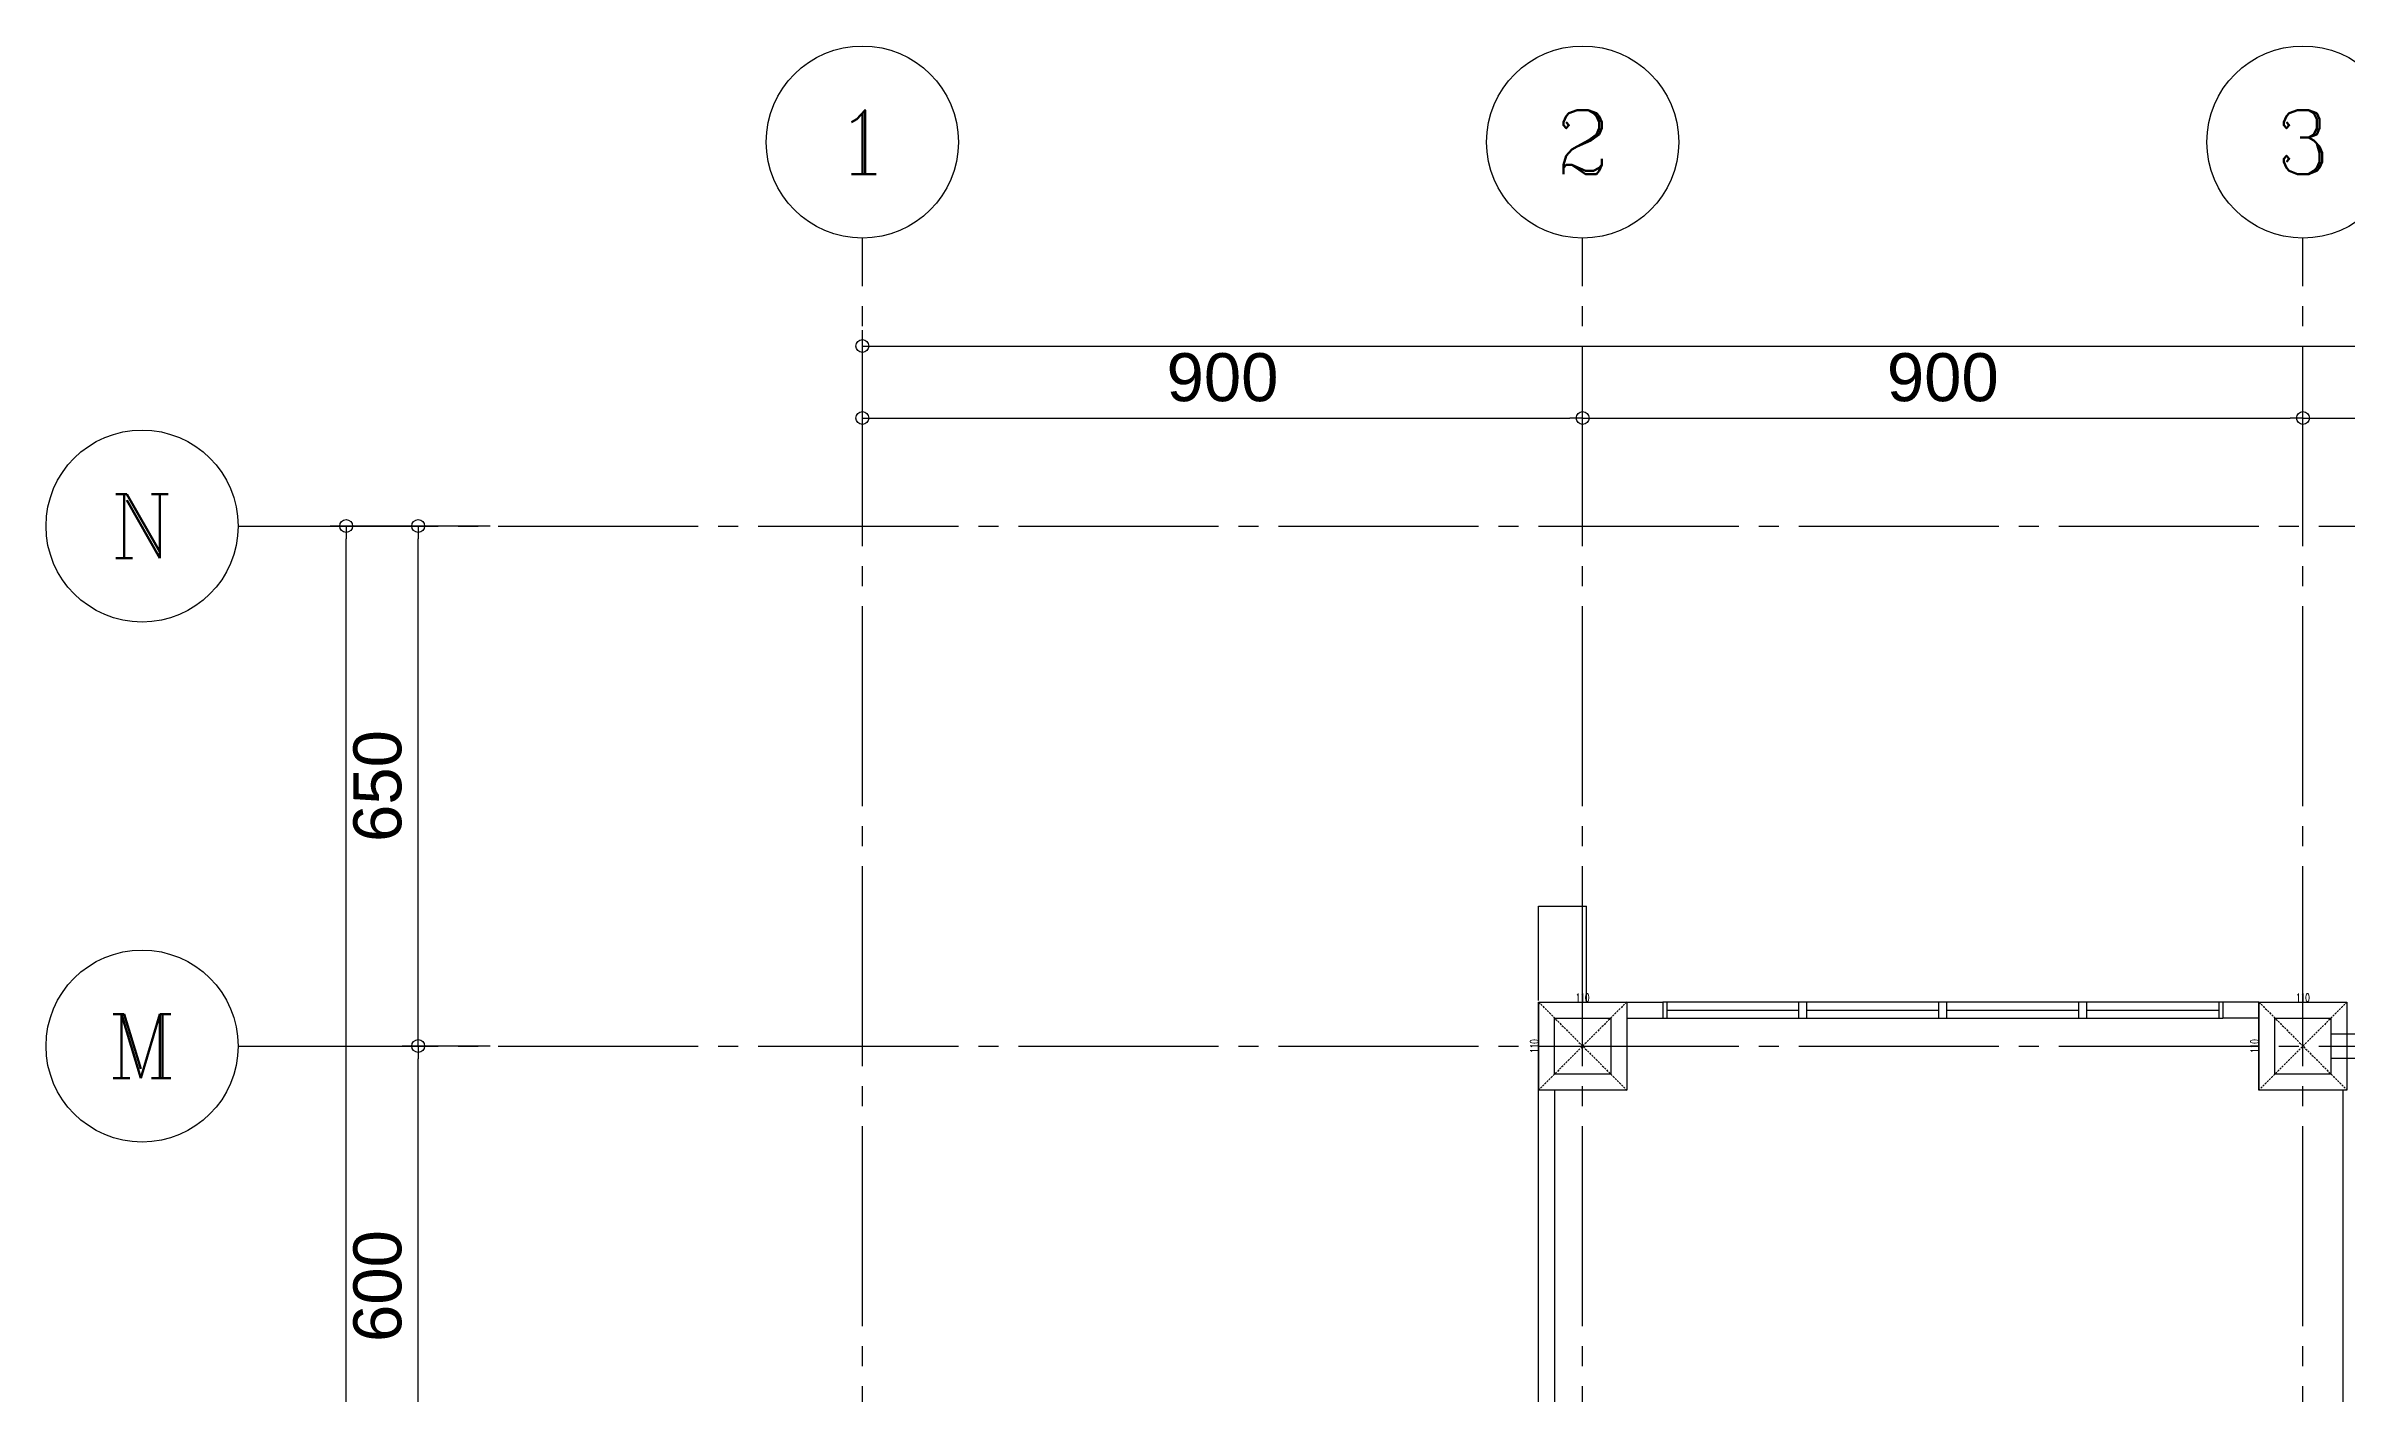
# Model space of a CAD drawing. Extents: x -18489 to 195597, y -1599 to 112111.
# Drawn here: x -960 to 1915, y 18315 to 20000 of the extents above; entities that cross this region are included whole.
import ezdxf
from ezdxf.enums import TextEntityAlignment as Align

# ---------------------------------------------------------------- set-up
doc = ezdxf.new("R2010")
doc.units = 0
doc.header["$LTSCALE"] = 100
doc.linetypes.add('X-N-FAB-L10$0$COL-CEN-LIN', pattern=[3.25, 2.5, -0.25, 0.25, -0.25])
doc.linetypes.add('X-N-FAB-L10$0$HIDDEN', pattern=[0.375, 0.25, -0.125])
for name, color, linetype in [('X-N-FAB-L10$0$0-MC', 8, 'Continuous'), ('X-N-FAB-L10$0$0-NC', 8, 'Continuous'), ('X-N-FAB-L10$0$08', 8, 'Continuous'), ('X-N-FAB-L10$0$A-BLOCK', 8, 'Continuous'), ('X-N-FAB-L10$0$BEAM', 8, 'Continuous'), ('X-N-FAB-L10$0$BLOCK', 8, 'Continuous'), ('X-N-FAB-L10$0$CCL', 8, 'X-N-FAB-L10$0$COL-CEN-LIN'), ('X-N-FAB-L10$0$COL', 8, 'Continuous'), ('X-N-FAB-L10$0$COL-S', 8, 'Continuous'), ('X-N-FAB-L10$0$DIM', 8, 'Continuous'), ('X-N-FAB-L10$0$DOOR', 8, 'Continuous'), ('X-N-FAB-L10$0$WALL-P', 8, 'Continuous'), ('X-N-FAB-L10$0$WALL-RC', 8, 'Continuous')]:
    doc.layers.add(name, color=color, linetype=linetype)
doc.styles.add('X-N-FAB-L10$0$COL-NUM', font='romanc')
doc.styles.add('X-N-FAB-L10$0$DIM', font='simplex.shx', dxfattribs={"width": 0.67, "bigfont": 'chineset.shx'})
doc.styles.add('X-N-FAB-L10$0$DimStyUse', font='romans.shx', dxfattribs={"width": 0.7})
doc.styles.add('X-N-FAB-L10$0$Gen-Text', font='arial.ttf', dxfattribs={"height": 2.5})
doc.dimstyles.new('X-N-FAB-L10$0$cirl', dxfattribs={"dimtxt": 200, "dimasz": 50, "dimexe": 50, "dimexo": 0, "dimgap": 20, "dimtad": 1, "dimdsep": 46, "dimtxsty": 'X-N-FAB-L10$0$DimStyUse', "dimblk": 'X-N-FAB-L10$0$_Origin', "dimcen": 10, "dimdle": 50, "dimclrt": 2, "dimazin": 0, "dimtfac": 1, "dimtix": 1, "dimtmove": 2, "dimatfit": 3, "dimfxl": 10, "dimtolj": 1, "dimarcsym": 0})
doc.dimstyles.new('X-N-FAB-L10$0$JJP_005_defpoint', dxfattribs={"dimtxt": 20, "dimasz": 0.5, "dimexe": 0.5, "dimexo": 0.5, "dimgap": 0.5, "dimtad": 1, "dimdsep": 46, "dimtxsty": 'X-N-FAB-L10$0$DIM', "dimblk": 'X-N-FAB-L10$0$_None', "dimcen": 10, "dimclrd": 256, "dimclre": 256, "dimclrt": 256, "dimadec": 0, "dimazin": 0, "dimtfac": 1, "dimtix": 1, "dimtmove": 2, "dimatfit": 3, "dimldrblk": 'X-N-FAB-L10$0$_None', "dimfxl": 0.5, "dimtolj": 1, "dimtzin": 0, "dimarcsym": 0})

# ---------------------------------------------------------------- blocks, each defined once
blk = doc.blocks.new('X-N-FAB-L10$0$cn-y')
at = {"layer": 'X-N-FAB-L10$0$0-MC'}
blk.add_circle((-50, 0), 50, dxfattribs=at)
at = {"layer": 'X-N-FAB-L10$0$0-NC', "style": 'X-N-FAB-L10$0$COL-NUM'}
blk.add_attdef('GRID-Y', text='', height=50, dxfattribs=at).set_placement((-50, 0), align=Align.MIDDLE_CENTER)
blk = doc.blocks.new('X-N-FAB-L10$0$_Origin')
at = {"color": 0, "linetype": 'ByBlock', "lineweight": -2}
blk.add_line((0, 0), (-1, 0), dxfattribs=at)
blk.add_circle((0, 0), 0.5, dxfattribs=at)
blk = doc.blocks.new('*D2518')
at = {"layer": 'DefPoints', "color": 0, "transparency": 16777216}
for p in [(0, 9025), (-26950, 8935), (0, 8935)]:
    blk.add_point(p, dxfattribs=at)
at = {"layer": 'X-N-FAB-L10$0$DIM', "color": 0, "lineweight": -2, "transparency": 16777216}
for p, q in [((-26950, 8935), (-26950, 9045)), ((0, 8935), (0, 9045)), ((-26934, 9025), (-16, 9025))]:
    blk.add_line(p, q, dxfattribs=at)
at = {"layer": 'X-N-FAB-L10$0$DIM', "color": 0, "lineweight": -2, "transparency": 16777216, "xscale": 16, "yscale": 16, "zscale": 16, "rotation": 180}
blk.add_blockref('X-N-FAB-L10$0$_Origin', (-26950, 9025), dxfattribs=at)
at = {"layer": 'X-N-FAB-L10$0$DIM', "color": 0, "lineweight": -2, "transparency": 16777216, "xscale": 16, "yscale": 16, "zscale": 16}
blk.add_blockref('X-N-FAB-L10$0$_Origin', (0, 9025), dxfattribs=at)
at = {"layer": 'X-N-FAB-L10$0$DIM', "color": 2, "transparency": 16777216, "insert": (-13475, 9075.6), "char_height": 2.5, "attachment_point": 5, "style": 'X-N-FAB-L10$0$Gen-Text'}
blk.add_mtext('\\A1;{\\H24x;26950}', dxfattribs=at)
blk = doc.blocks.new('*D2519')
at = {"layer": 'DefPoints', "color": 0, "transparency": 16777216}
for p in [(-26050, 8935), (-26950, 8845), (-26050, 8845)]:
    blk.add_point(p, dxfattribs=at)
at = {"layer": 'X-N-FAB-L10$0$DIM', "color": 0, "lineweight": -2, "transparency": 16777216}
for p, q in [((-26950, 8845), (-26950, 8955)), ((-26050, 8845), (-26050, 8955)), ((-26934, 8935), (-26066, 8935))]:
    blk.add_line(p, q, dxfattribs=at)
at = {"layer": 'X-N-FAB-L10$0$DIM', "color": 0, "lineweight": -2, "transparency": 16777216, "xscale": 16, "yscale": 16, "zscale": 16, "rotation": 180}
blk.add_blockref('X-N-FAB-L10$0$_Origin', (-26950, 8935), dxfattribs=at)
at = {"layer": 'X-N-FAB-L10$0$DIM', "color": 0, "lineweight": -2, "transparency": 16777216, "xscale": 16, "yscale": 16, "zscale": 16}
blk.add_blockref('X-N-FAB-L10$0$_Origin', (-26050, 8935), dxfattribs=at)
at = {"layer": 'X-N-FAB-L10$0$DIM', "color": 2, "transparency": 16777216, "insert": (-26500, 8985.6), "char_height": 2.5, "attachment_point": 5, "style": 'X-N-FAB-L10$0$Gen-Text'}
blk.add_mtext('\\A1;{\\H24x;900}', dxfattribs=at)
blk = doc.blocks.new('*D2520')
at = {"layer": 'DefPoints', "color": 0, "transparency": 16777216}
for p in [(-25150, 8935), (-26050, 8845), (-25150, 8845)]:
    blk.add_point(p, dxfattribs=at)
at = {"layer": 'X-N-FAB-L10$0$DIM', "color": 0, "lineweight": -2, "transparency": 16777216}
for p, q in [((-26050, 8845), (-26050, 8955)), ((-25150, 8845), (-25150, 8955)), ((-26034, 8935), (-25166, 8935))]:
    blk.add_line(p, q, dxfattribs=at)
at = {"layer": 'X-N-FAB-L10$0$DIM', "color": 0, "lineweight": -2, "transparency": 16777216, "xscale": 16, "yscale": 16, "zscale": 16, "rotation": 180}
blk.add_blockref('X-N-FAB-L10$0$_Origin', (-26050, 8935), dxfattribs=at)
at = {"layer": 'X-N-FAB-L10$0$DIM', "color": 0, "lineweight": -2, "transparency": 16777216, "xscale": 16, "yscale": 16, "zscale": 16}
blk.add_blockref('X-N-FAB-L10$0$_Origin', (-25150, 8935), dxfattribs=at)
at = {"layer": 'X-N-FAB-L10$0$DIM', "color": 2, "transparency": 16777216, "insert": (-25600, 8985.6), "char_height": 2.5, "attachment_point": 5, "style": 'X-N-FAB-L10$0$Gen-Text'}
blk.add_mtext('\\A1;{\\H24x;900}', dxfattribs=at)
blk = doc.blocks.new('*D2521')
at = {"layer": 'DefPoints', "color": 0, "transparency": 16777216}
for p in [(-24250, 8935), (-25150, 8845), (-24250, 8845)]:
    blk.add_point(p, dxfattribs=at)
at = {"layer": 'X-N-FAB-L10$0$DIM', "color": 0, "lineweight": -2, "transparency": 16777216}
for p, q in [((-25150, 8845), (-25150, 8955)), ((-24250, 8845), (-24250, 8955)), ((-25134, 8935), (-24266, 8935))]:
    blk.add_line(p, q, dxfattribs=at)
at = {"layer": 'X-N-FAB-L10$0$DIM', "color": 0, "lineweight": -2, "transparency": 16777216, "xscale": 16, "yscale": 16, "zscale": 16, "rotation": 180}
blk.add_blockref('X-N-FAB-L10$0$_Origin', (-25150, 8935), dxfattribs=at)
at = {"layer": 'X-N-FAB-L10$0$DIM', "color": 0, "lineweight": -2, "transparency": 16777216, "xscale": 16, "yscale": 16, "zscale": 16}
blk.add_blockref('X-N-FAB-L10$0$_Origin', (-24250, 8935), dxfattribs=at)
at = {"layer": 'X-N-FAB-L10$0$DIM', "color": 2, "transparency": 16777216, "insert": (-24700, 8985.6), "char_height": 2.5, "attachment_point": 5, "style": 'X-N-FAB-L10$0$Gen-Text'}
blk.add_mtext('\\A1;{\\H24x;900}', dxfattribs=at)
blk = doc.blocks.new('*D2503')
at = {"layer": 'DefPoints', "color": 0, "transparency": 16777216}
for p in [(-27595, 8800), (-27505, 8800), (-27505, 150)]:
    blk.add_point(p, dxfattribs=at)
at = {"layer": 'X-N-FAB-L10$0$DIM', "color": 0, "lineweight": -2, "transparency": 16777216}
for p, q in [((-27505, 8800), (-27615, 8800)), ((-27595, 166), (-27595, 8784)), ((-27505, 150), (-27615, 150))]:
    blk.add_line(p, q, dxfattribs=at)
at = {"layer": 'X-N-FAB-L10$0$DIM', "color": 0, "lineweight": -2, "transparency": 16777216, "xscale": 16, "yscale": 16, "zscale": 16}
for p, rotation in [((-27595, 8800), 90), ((-27595, 150), 270)]:
    blk.add_blockref('X-N-FAB-L10$0$_Origin', p, dxfattribs=dict(at, rotation=rotation))
at = {"layer": 'X-N-FAB-L10$0$DIM', "color": 2, "transparency": 16777216, "insert": (-27645.6, 4475), "char_height": 2.5, "attachment_point": 5, "rotation": 90, "style": 'X-N-FAB-L10$0$Gen-Text'}
blk.add_mtext('\\A1;{\\H24x;8650}', dxfattribs=at)
blk = doc.blocks.new('*D2516')
at = {"layer": 'DefPoints', "color": 0, "transparency": 16777216}
for p in [(-27505, 8150), (-27415, 8150), (-27415, 7550)]:
    blk.add_point(p, dxfattribs=at)
at = {"layer": 'X-N-FAB-L10$0$DIM', "color": 0, "lineweight": -2, "transparency": 16777216}
for p, q in [((-27415, 8150), (-27525, 8150)), ((-27505, 7566), (-27505, 8134)), ((-27415, 7550), (-27525, 7550))]:
    blk.add_line(p, q, dxfattribs=at)
at = {"layer": 'X-N-FAB-L10$0$DIM', "color": 0, "lineweight": -2, "transparency": 16777216, "xscale": 16, "yscale": 16, "zscale": 16}
for p, rotation in [((-27505, 8150), 90), ((-27505, 7550), 270)]:
    blk.add_blockref('X-N-FAB-L10$0$_Origin', p, dxfattribs=dict(at, rotation=rotation))
at = {"layer": 'X-N-FAB-L10$0$DIM', "color": 2, "transparency": 16777216, "insert": (-27555.6, 7850), "char_height": 2.5, "attachment_point": 5, "rotation": 90, "style": 'X-N-FAB-L10$0$Gen-Text'}
blk.add_mtext('\\A1;{\\H24x;600}', dxfattribs=at)
blk = doc.blocks.new('*D2517')
at = {"layer": 'DefPoints', "color": 0, "transparency": 16777216}
for p in [(-27505, 8800), (-27415, 8800), (-27415, 8150)]:
    blk.add_point(p, dxfattribs=at)
at = {"layer": 'X-N-FAB-L10$0$DIM', "color": 0, "lineweight": -2, "transparency": 16777216}
for p, q in [((-27415, 8800), (-27525, 8800)), ((-27505, 8166), (-27505, 8784)), ((-27415, 8150), (-27525, 8150))]:
    blk.add_line(p, q, dxfattribs=at)
at = {"layer": 'X-N-FAB-L10$0$DIM', "color": 0, "lineweight": -2, "transparency": 16777216, "xscale": 16, "yscale": 16, "zscale": 16}
for p, rotation in [((-27505, 8800), 90), ((-27505, 8150), 270)]:
    blk.add_blockref('X-N-FAB-L10$0$_Origin', p, dxfattribs=dict(at, rotation=rotation))
at = {"layer": 'X-N-FAB-L10$0$DIM', "color": 2, "transparency": 16777216, "insert": (-27555.6, 8475), "char_height": 2.5, "attachment_point": 5, "rotation": 90, "style": 'X-N-FAB-L10$0$Gen-Text'}
blk.add_mtext('\\A1;{\\H24x;650}', dxfattribs=at)
blk = doc.blocks.new('*D2397')
at = {"layer": 'DefPoints', "lineweight": -2, "transparency": 16777216}
blk.add_line((0, 0), (110, 0), dxfattribs=at)
at = {"layer": 'DefPoints', "color": 0, "transparency": 16777216}
for p in [(0, 0), (110, 0), (110, 0)]:
    blk.add_point(p, dxfattribs=at)
at = {"layer": 'DefPoints', "transparency": 16777216, "insert": (55, 5.5), "char_height": 10, "attachment_point": 5, "style": 'X-N-FAB-L10$0$DIM'}
blk.add_mtext('\\A1;110', dxfattribs=at)
blk = doc.blocks.new('X-N-FAB-L10$0$_None')
blk = doc.blocks.new('*D2398')
at = {"layer": 'DefPoints', "lineweight": -2, "transparency": 16777216}
blk.add_line((0, 0), (0, -110), dxfattribs=at)
at = {"layer": 'DefPoints', "color": 0, "transparency": 16777216}
for p in [(0, 0), (0, -110), (0, -110)]:
    blk.add_point(p, dxfattribs=at)
at = {"layer": 'DefPoints', "transparency": 16777216, "insert": (-5.5, -55), "char_height": 10, "attachment_point": 5, "rotation": 90, "style": 'X-N-FAB-L10$0$DIM'}
blk.add_mtext('\\A1;110', dxfattribs=at)
blk = doc.blocks.new('*D2783')
at = {"layer": 'DefPoints', "lineweight": -2, "transparency": 16777216}
blk.add_line((905, 18805), (1015, 18805), dxfattribs=at)
at = {"layer": 'DefPoints', "color": 0, "transparency": 16777216}
for p in [(905, 18805), (1015, 18805), (1015, 18805)]:
    blk.add_point(p, dxfattribs=at)
at = {"layer": 'DefPoints', "transparency": 16777216, "insert": (960, 18810.5), "char_height": 10, "attachment_point": 5, "style": 'X-N-FAB-L10$0$DIM'}
blk.add_mtext('\\A1;110', dxfattribs=at)
blk = doc.blocks.new('*D2784')
at = {"layer": 'DefPoints', "lineweight": -2, "transparency": 16777216}
blk.add_line((905, 18805), (905, 18695), dxfattribs=at)
at = {"layer": 'DefPoints', "color": 0, "transparency": 16777216}
for p in [(905, 18805), (905, 18695), (905, 18695)]:
    blk.add_point(p, dxfattribs=at)
at = {"layer": 'DefPoints', "transparency": 16777216, "insert": (899.5, 18750), "char_height": 10, "attachment_point": 5, "rotation": 90, "style": 'X-N-FAB-L10$0$DIM'}
blk.add_mtext('\\A1;110', dxfattribs=at)
blk = doc.blocks.new('*D2785')
at = {"layer": 'DefPoints', "lineweight": -2, "transparency": 16777216}
blk.add_line((1805, 18805), (1915, 18805), dxfattribs=at)
at = {"layer": 'DefPoints', "color": 0, "transparency": 16777216}
for p in [(1805, 18805), (1915, 18805), (1915, 18805)]:
    blk.add_point(p, dxfattribs=at)
at = {"layer": 'DefPoints', "transparency": 16777216, "insert": (1860, 18810.5), "char_height": 10, "attachment_point": 5, "style": 'X-N-FAB-L10$0$DIM'}
blk.add_mtext('\\A1;110', dxfattribs=at)
blk = doc.blocks.new('*D2786')
at = {"layer": 'DefPoints', "lineweight": -2, "transparency": 16777216}
blk.add_line((1805, 18805), (1805, 18695), dxfattribs=at)
at = {"layer": 'DefPoints', "color": 0, "transparency": 16777216}
for p in [(1805, 18805), (1805, 18695), (1805, 18695)]:
    blk.add_point(p, dxfattribs=at)
at = {"layer": 'DefPoints', "transparency": 16777216, "insert": (1799.5, 18750), "char_height": 10, "attachment_point": 5, "rotation": 90, "style": 'X-N-FAB-L10$0$DIM'}
blk.add_mtext('\\A1;110', dxfattribs=at)
blk = doc.blocks.new('*U2396')
at = {"layer": 'DefPoints', "linetype": 'X-N-FAB-L10$0$HIDDEN', "ltscale": 0.1}
for p, q in [((110, 0), (0, -110)), ((0, 0), (110, -110))]:
    blk.add_line(p, q, dxfattribs=at)
at = {"layer": 'X-N-FAB-L10$0$COL', "ltscale": 0.1}
blk.add_lwpolyline([(0, 0), (110, 0), (110, -110), (0, -110)], close=True, dxfattribs=at)
at = {"layer": 'DefPoints'}
dim = blk.add_linear_dim(base=(0, -110), p1=(0, 0), p2=(0, -110), angle=90, dimstyle='X-N-FAB-L10$0$JJP_005_defpoint', override={"dimtxt": 10}, dxfattribs=at)
dim.commit()
dim.dimension.update_dxf_attribs({"geometry": '*D2398', "text_midpoint": (-5.5, -55)})
dim = blk.add_linear_dim(base=(110, 0), p1=(0, 0), p2=(110, 0), dimstyle='X-N-FAB-L10$0$JJP_005_defpoint', override={"dimtxt": 10}, dxfattribs=at)
dim.commit()
dim.dimension.update_dxf_attribs({"geometry": '*D2397', "text_midpoint": (55, 5.5)})
blk = doc.blocks.new('X-N-FAB-L10$0$A$C467ba2ca')
at = {"layer": 'X-N-FAB-L10$0$CCL'}
for p, q in [((-26950, 0), (-26950, 9160)), ((-26050, 0), (-26050, 9160)), ((-25150, 0), (-25150, 9160)), ((-27730, 8800), (360, 8800)), ((-27730, 8150), (360, 8150))]:
    blk.add_line(p, q, dxfattribs=at)
at = {"layer": 'X-N-FAB-L10$0$COL-S'}
for points in [[(-26085, 8185), (-26015, 8185), (-26015, 8115), (-26085, 8115)], [(-25185, 8185), (-25115, 8185), (-25115, 8115), (-25185, 8115)]]:
    blk.add_lwpolyline(points, close=True, dxfattribs=at)
at = {"layer": 'X-N-FAB-L10$0$A-BLOCK'}
ref = blk.add_blockref('X-N-FAB-L10$0$cn-y', (-26830, 9280), dxfattribs=dict(at, xscale=2.399999999999997, yscale=2.399999999999997, zscale=2.399999999999997))
ref.add_attrib('GRID-Y', '1', dxfattribs={"layer": 'X-N-FAB-L10$0$0-NC', "height": 80, "style": 'X-N-FAB-L10$0$COL-NUM'}).set_placement((-26950, 9280), align=Align.MIDDLE_CENTER)
ref = blk.add_blockref('X-N-FAB-L10$0$cn-y', (-25930, 9280), dxfattribs=dict(at, xscale=2.399999999999997, yscale=2.399999999999997, zscale=2.399999999999997))
ref.add_attrib('GRID-Y', '2', dxfattribs={"layer": 'X-N-FAB-L10$0$0-NC', "height": 80, "style": 'X-N-FAB-L10$0$COL-NUM'}).set_placement((-26050, 9280), align=Align.MIDDLE_CENTER)
ref = blk.add_blockref('X-N-FAB-L10$0$cn-y', (-25030, 9280), dxfattribs=dict(at, xscale=2.399999999999997, yscale=2.399999999999997, zscale=2.399999999999997))
ref.add_attrib('GRID-Y', '3', dxfattribs={"layer": 'X-N-FAB-L10$0$0-NC', "height": 80, "style": 'X-N-FAB-L10$0$COL-NUM'}).set_placement((-25150, 9280), align=Align.MIDDLE_CENTER)
ref = blk.add_blockref('X-N-FAB-L10$0$cn-y', (-27730, 8800), dxfattribs=dict(at, xscale=2.399999999999997, yscale=2.399999999999997, zscale=2.399999999999997))
ref.add_attrib('GRID-Y', 'N', dxfattribs={"layer": 'X-N-FAB-L10$0$0-NC', "height": 80, "style": 'X-N-FAB-L10$0$COL-NUM'}).set_placement((-27850, 8800), align=Align.MIDDLE_CENTER)
ref = blk.add_blockref('X-N-FAB-L10$0$cn-y', (-27730, 8150), dxfattribs=dict(at, xscale=2.399999999999997, yscale=2.399999999999997, zscale=2.399999999999997))
ref.add_attrib('GRID-Y', 'M', dxfattribs={"layer": 'X-N-FAB-L10$0$0-NC', "height": 80, "style": 'X-N-FAB-L10$0$COL-NUM'}).set_placement((-27850, 8150), align=Align.MIDDLE_CENTER)
at = {"layer": 'X-N-FAB-L10$0$BEAM'}
for p in [(-26105, 8205), (-25205, 8205)]:
    blk.add_blockref('*U2396', p, dxfattribs=at)
at = {"layer": 'X-N-FAB-L10$0$DIM'}
for base, p1, p2, picture, middle in [((0, 9025), (-26950, 8935), (0, 8935), '*D2518', (-13475, 9075.634)), ((-26050, 8935), (-26950, 8845), (-26050, 8845), '*D2519', (-26500, 8985.634)), ((-25150, 8935), (-26050, 8845), (-25150, 8845), '*D2520', (-25600, 8985.634)), ((-24250, 8935), (-25150, 8845), (-24250, 8845), '*D2521', (-24700, 8985.634))]:
    dim = blk.add_linear_dim(base=base, p1=p1, p2=p2, text='{\\H24x;<>}', dimstyle='X-N-FAB-L10$0$cirl', override={"dimtxt": 60, "dimasz": 16, "dimexe": 20, "dimgap": 20, "dimtxsty": 'X-N-FAB-L10$0$Gen-Text'}, dxfattribs=at)
    dim.commit()
    dim.dimension.update_dxf_attribs({"geometry": picture, "text_midpoint": middle})
for base, p1, p2, picture, middle in [((-27595, 8800), (-27505, 150), (-27505, 8800), '*D2503', (-27645.634, 4475)), ((-27505, 8800), (-27415, 8150), (-27415, 8800), '*D2517', (-27555.634, 8475)), ((-27505, 8150), (-27415, 7550), (-27415, 8150), '*D2516', (-27555.634, 7850))]:
    dim = blk.add_linear_dim(base=base, p1=p1, p2=p2, angle=90, text='{\\H24x;<>}', dimstyle='X-N-FAB-L10$0$cirl', override={"dimtxt": 60, "dimasz": 16, "dimexe": 20, "dimgap": 20, "dimtxsty": 'X-N-FAB-L10$0$Gen-Text'}, dxfattribs=at)
    dim.commit()
    dim.dimension.update_dxf_attribs({"geometry": picture, "text_midpoint": middle})
blk = doc.blocks.new('X-N-FAB-L10')
at = {"layer": 'DefPoints', "color": 8, "linetype": 'X-N-FAB-L10$0$HIDDEN', "ltscale": 0.1}
for p, q in [((1015, 18805), (905, 18695)), ((905, 18805), (1015, 18695)), ((1915, 18805), (1805, 18695)), ((1805, 18805), (1915, 18695))]:
    blk.add_line(p, q, dxfattribs=at)
at = {"layer": 'X-N-FAB-L10$0$08'}
for points in [[(925, 18785), (995, 18785), (995, 18715), (925, 18715)], [(1895, 18735), (2725, 18735), (2725, 18765), (1895, 18765)]]:
    blk.add_lwpolyline(points, close=True, dxfattribs=at)
at = {"layer": 'X-N-FAB-L10$0$COL', "color": 8, "ltscale": 0.1}
for points in [[(905, 18805), (1015, 18805), (1015, 18695), (905, 18695)], [(1805, 18805), (1915, 18805), (1915, 18695), (1805, 18695)]]:
    blk.add_lwpolyline(points, close=True, dxfattribs=at)
at = {"layer": 'X-N-FAB-L10$0$COL-S', "color": 8}
for p, q in [((925, 18785), (995, 18785)), ((925, 18715), (925, 18785)), ((995, 18785), (995, 18715)), ((1825, 18785), (1895, 18785)), ((1825, 18715), (1825, 18785)), ((1895, 18785), (1895, 18715)), ((995, 18715), (925, 18715)), ((1895, 18715), (1825, 18715))]:
    blk.add_line(p, q, dxfattribs=at)
at = {"layer": 'X-N-FAB-L10$0$DOOR'}
for p, q in [((1760, 18805), (1060, 18805)), ((1060, 18805), (1060, 18785)), ((1060, 18805), (1060, 18785)), ((1065, 18805), (1065, 18785)), ((1230, 18785), (1230, 18805)), ((1240, 18785), (1240, 18805)), ((1405, 18785), (1405, 18805)), ((1415, 18785), (1415, 18805)), ((1580, 18785), (1580, 18805)), ((1590, 18785), (1590, 18805)), ((1755, 18805), (1755, 18785)), ((1760, 18805), (1760, 18785)), ((1760, 18805), (1760, 18785)), ((1060, 18785), (1760, 18785)), ((1065, 18795), (1230, 18795)), ((1240, 18795), (1405, 18795)), ((1415, 18795), (1580, 18795)), ((1590, 18795), (1755, 18795))]:
    blk.add_line(p, q, dxfattribs=at)
at = {"layer": 'X-N-FAB-L10$0$WALL-P'}
blk.add_line((1910, 18695), (1910, 17605), dxfattribs=at)
at = {"layer": 'X-N-FAB-L10$0$WALL-RC'}
for p, q in [((905, 18925), (965, 18925)), ((905, 18807), (905, 18925)), ((965, 18805), (965, 18925)), ((1015, 18805), (1060, 18805)), ((1805, 18805), (1760, 18805)), ((1015, 18785), (1060, 18785)), ((1805, 18785), (1760, 18785)), ((905, 18145), (905, 18695)), ((925, 18695), (925, 18145))]:
    blk.add_line(p, q, dxfattribs=at)
at = {"layer": 'X-N-FAB-L10$0$BLOCK'}
blk.add_blockref('X-N-FAB-L10$0$A$C467ba2ca', (27010, 10600), dxfattribs=at)
at = {"layer": 'DefPoints', "color": 8}
for base, p1, p2, picture, middle in [((905, 18695), (905, 18805), (905, 18695), '*D2784', (899.5, 18750)), ((1805, 18695), (1805, 18805), (1805, 18695), '*D2786', (1799.5, 18750))]:
    dim = blk.add_linear_dim(base=base, p1=p1, p2=p2, angle=90, dimstyle='X-N-FAB-L10$0$JJP_005_defpoint', override={"dimtxt": 10}, dxfattribs=at)
    dim.commit()
    dim.dimension.update_dxf_attribs({"geometry": picture, "text_midpoint": middle})
for base, p1, p2, picture, middle in [((1015, 18805), (905, 18805), (1015, 18805), '*D2783', (960, 18810.5)), ((1915, 18805), (1805, 18805), (1915, 18805), '*D2785', (1860, 18810.5))]:
    dim = blk.add_linear_dim(base=base, p1=p1, p2=p2, dimstyle='X-N-FAB-L10$0$JJP_005_defpoint', override={"dimtxt": 10}, dxfattribs=at)
    dim.commit()
    dim.dimension.update_dxf_attribs({"geometry": picture, "text_midpoint": middle})

msp = doc.modelspace()

# ---------------------------------------------------------------- block references
msp.add_blockref('X-N-FAB-L10', (0, 0))

doc.saveas('drawing.dxf')
